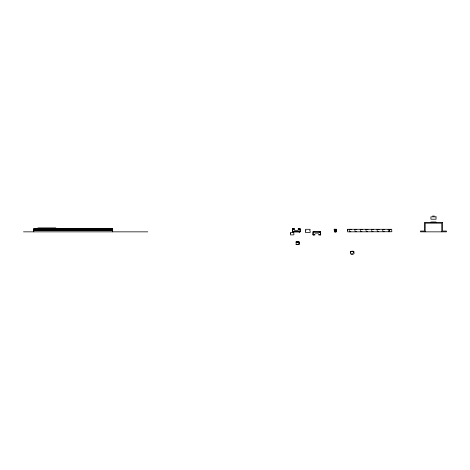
<?xml version="1.0" encoding="UTF-8"?>
<svg xmlns="http://www.w3.org/2000/svg" width="470" height="470" viewBox="0 0 470 470"><rect width="100%" height="100%" fill="white"/><g stroke="black" fill="none" stroke-linecap="round" stroke-linejoin="round"><path stroke-width="0.7" d="M33.752 230.153L112.665 229.877M33.752 229.807L112.665 229.624M33.752 229.237L112.665 229.501M37.935 229.131L37.935 228.408M55.848 229.131L55.848 228.408M112.665 230.165L33.752 230.218L112.665 230.241M335.369 231.692L335.369 229.278M299.149 231.839L299.913 231.798L298.926 231.839M292.798 231.499L293.991 231.604L292.787 231.681L293.991 231.604L293.027 231.475M299.314 231.475L299.913 231.587L298.697 231.704L299.913 231.587L299.449 231.71M297.821 241.991L298.82 241.991L298.738 243.219M335.527 229.278C338.57 228.596 334.099 233.437 334.37 229.43L334.775 231.845M352.353 251.421L353.358 251.421L350.973 251.421L353.534 251.421L353.27 252.654M335.668 229.43L335.968 229.278L335.938 230.506C335.139 231.158 336.197 228.778 335.369 229.43C334.546 228.778 335.603 231.158 334.799 230.506L334.775 229.278L335.075 229.43M349.962 229.613L349.886 229.284M299.026 231.651L298.949 231.475M293.879 231.475C292.111 231.745 294.884 231.804 293.397 231.475M295.965 242.009L296.27 242.79L295.965 244.535L299.331 244.553L299.337 243.155M299.402 243.19C298.891 241.51 300.547 241.568 295.936 242.032M350.426 252.725C348.969 254.834 355.414 254.787 353.975 252.725M353.781 251.902C354.85 250.669 349.939 251.256 350.426 251.756M314.06 231.945L313.226 231.886L313.96 231.957M293.627 231.551L293.967 231.575M293.756 231.757L293.121 231.522M313.889 231.845L313.326 231.904L313.913 231.839M293.227 231.839L293.991 231.786L293.074 231.651M293.979 231.593L293.063 231.734M293.568 231.763L293.274 231.775M299.038 231.734L299.684 231.634M335.151 231.845L335.192 230.658M299.484 231.51L299.038 231.54M299.278 231.751L298.985 231.716L299.402 231.645M347.594 230.4L347.559 231.845L391.81 231.734L391.71 229.278L347.559 229.278L347.594 229.76M389.319 229.354L389.442 229.76M335.809 230.506C336.267 231.258 336.532 228.89 335.938 229.43M336.373 230.506L336.103 230.658L336.444 229.278L336.179 229.43M336.373 229.43L336.549 230.506C333.277 231.798 333.912 228.755 335.216 229.278M334.951 231.845L335.028 230.658M389.442 230.4L389.319 231.769M294.484 229.483L294.502 229.883M298.209 229.906L298.244 229.513M353.322 251.573L353.364 252.654M347.53 230.441L347.53 229.718M389.377 230.441L389.377 229.718M334.64 231.845L334.775 230.658M336.685 229.278L334.041 229.278L336.497 229.43M299.549 229.125L298.697 229.137L299.801 229.078M296.858 244.553L298.509 244.553M334.705 231.692L334.705 230.658M353.969 251.756L353.599 252.226L353.904 252.596M292.557 231.804L300.13 231.804M294.473 230.559L298.215 230.559M298.121 228.884L299.972 228.684L300.289 229.002L300.095 231.839L292.599 231.845L292.399 229.002L292.716 228.684L294.567 228.884M299.972 231.645L300.072 228.784M313.067 234.9L314.947 234.83M315.018 234.806L313.167 235L312.85 234.683L313.044 231.839L320.54 231.839L320.74 234.683L320.423 235L318.572 234.8M318.666 233.126L314.947 233.155M320.522 234.9L320.581 231.88M351.36 253.988L352.864 253.835M298.738 242.144L298.667 243.219M293.632 229.125L292.798 229.131L293.885 229.078M335.668 230.506L335.075 230.506M297.669 242.144L298.891 241.991L296.335 241.991L297.669 241.991M350.497 252.596L350.802 252.226L350.497 251.85M320.146 231.939L319.159 231.892L320.129 231.839M294.496 228.855L292.616 228.784M318.713 234.8L320.423 234.8M293.133 229.101L293.333 229.09M299.361 229.084L298.985 229.084L299.384 229.078M293.732 231.833L293.462 231.839M319.436 231.839C320.164 231.822 318.313 231.927 319.876 231.957M319.33 231.875L319.982 231.945M299.56 231.504L299.231 231.551M299.449 231.763L299.789 231.728L299.179 231.728M319.412 231.869L319.706 231.851M432.494 216.059L434.468 216.059M430.92 221.981L436.043 221.981M298.28 228.884L299.972 228.884M33.752 229.254L112.665 229.237M348.928 229.43L351.29 229.43M354.503 229.43L356.865 229.43M360.085 229.43L362.446 229.43M365.666 229.43L368.028 229.43M371.247 229.43L373.609 229.43M376.828 229.43L379.19 229.43M382.404 229.43L384.765 229.43M387.985 229.43L390.347 229.43M33.752 229.9L112.665 230.053L33.752 230.053M349.128 230.506L349.568 230.506M354.703 230.506L355.15 230.506M360.284 230.506L360.725 230.506M365.866 230.506L366.306 230.506M371.447 230.506L371.887 230.506M377.022 230.506L377.469 230.506M382.468 230.506L383.044 230.506M388.185 230.506L388.625 230.506M349.416 231.692L350.796 231.692M354.997 231.692L356.378 231.692M360.572 231.692L361.953 231.692M366.154 231.692L367.534 231.692M371.735 231.692L373.115 231.692M377.316 231.692L378.697 231.692M382.891 231.692L384.272 231.692M388.473 231.692L389.853 231.692M23.5 231.845L147.786 231.845M336.214 231.845C331.926 231.234 337.595 232.914 336.038 230.658M313.008 231.88L320.423 232.039M334.799 229.43L334.511 229.278L334.799 230.506M351.02 251.573L352.048 251.421M296.488 242.144L297.51 241.991M336.097 231.845L335.968 230.658M335.968 231.845L335.862 230.658M335.791 231.845L335.715 230.658M335.586 231.845L335.551 230.658M441.765 231.845L441.765 223.162L425.191 223.162L425.191 231.845M313.161 232.039L313.167 234.8M292.716 228.884L292.716 231.645M112.665 231.845L112.665 228.684L33.752 228.684L33.752 231.845M55.848 229.213L55.848 227.897L37.935 227.897L37.935 229.213M290.36 233.643L290.501 234.941L293.897 234.83L293.756 232.374L290.501 232.374L290.73 233.173L290.36 233.643M305.43 230.964L305.623 232.691L310.141 232.538L310.141 230.964L309.648 230.347L310.141 229.724L309.947 229.278L305.623 229.278L305.43 229.724L305.923 230.347L305.43 230.964M436.043 216.846L430.914 216.846L430.914 219.214L436.043 219.214L436.043 216.846M442.552 222.375L424.404 222.375L424.404 231.052L420.462 231.052L420.462 231.845L446.5 231.845L446.5 231.052L442.552 231.052L442.552 222.375M112.665 229.06L33.752 229.06L112.665 229.06"/></g></svg>
